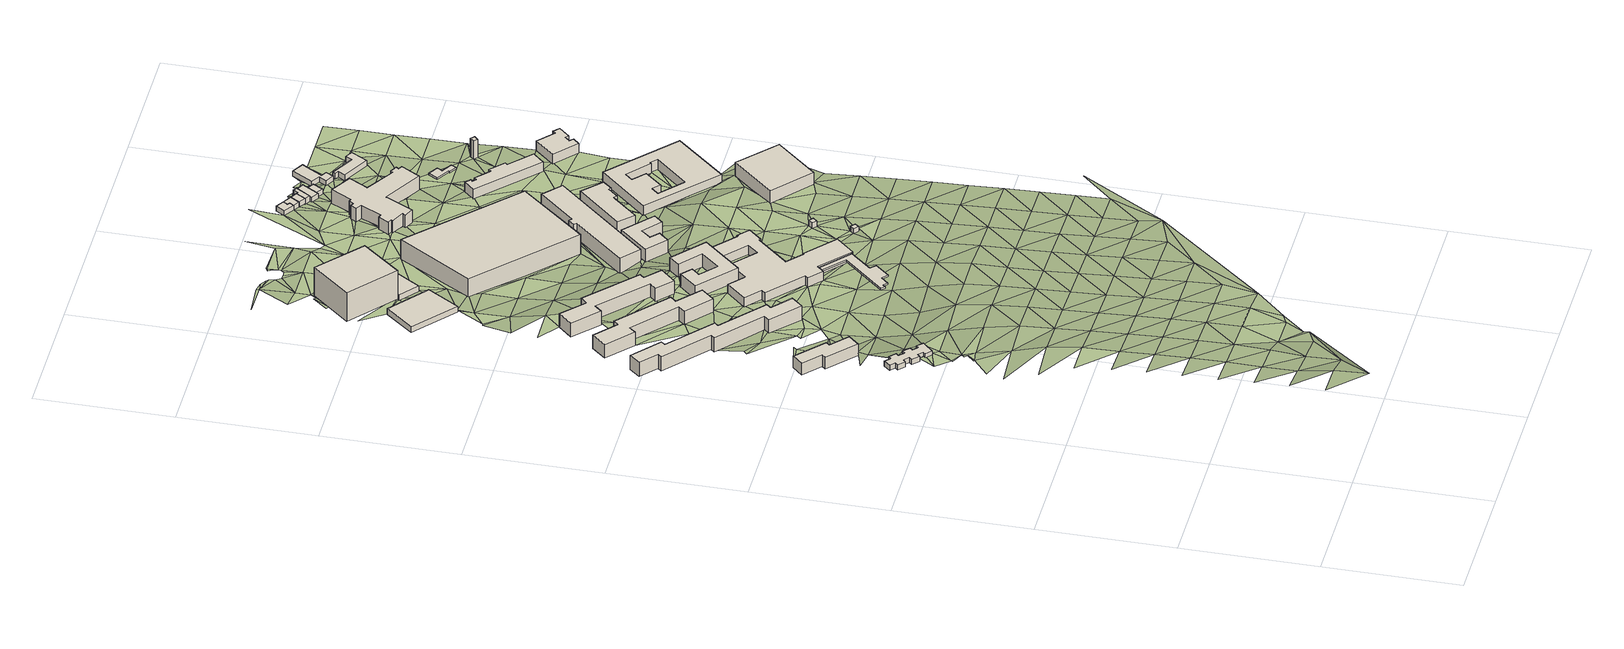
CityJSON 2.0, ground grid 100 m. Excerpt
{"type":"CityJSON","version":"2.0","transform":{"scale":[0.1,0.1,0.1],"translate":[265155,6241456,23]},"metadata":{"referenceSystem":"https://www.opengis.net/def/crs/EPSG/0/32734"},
"CityObjects":{
"building1":{"type":"Building","attributes":{"address":"Browning Road Salt River Cape Town","building":"university","building:levels":"1","footprint":{"type":"Polygon"},"plus_code":"C4XWX4X3+X5W","ground_height":47.73,"building_height":4.1,"roof_height":51.83},"geometry":[{"type":"Solid","lod":"1","boundaries":[[[[0,1,2,3]],[[1,4,5,2]],[[4,6,7,5]],[[6,8,9,7]],[[8,10,11,9]],[[10,12,13,11]],[[12,14,15,13]],[[14,16,17,15]],[[16,18,19,17]],[[18,20,21,19]],[[20,22,23,21]],[[22,24,25,23]],[[24,26,27,25]],[[26,28,29,27]],[[28,30,31,29]],[[30,32,33,31]],[[32,34,35,33]],[[34,36,37,35]],[[36,38,39,37]],[[38,40,41,39]],[[40,42,43,41]],[[42,44,45,43]],[[44,46,47,45]],[[46,0,3,47]],[[3,2,5,7,9,11,13,15,17,19,21,23,25,27,29,31,33,35,37,39,41,43,45,47]],[[46,44,42,40,38,36,34,32,30,28,26,24,22,20,18,16,14,12,10,8,6,4,1,0]]]]}]},
"building2":{"type":"Building","attributes":{"address":"Salt River Cape Town","building":"dormitory","building:levels":"3","beds":"32","residential":"university","footprint":{"type":"Polygon"},"plus_code":"C4XVXCXP+XXV","ground_height":36.5,"building_height":9.7,"roof_height":46.2},"geometry":[{"type":"Solid","lod":"1","boundaries":[[[[48,49,50,51]],[[49,52,53,50]],[[52,54,55,53]],[[54,56,57,55]],[[56,58,59,57]],[[58,60,61,59]],[[60,62,63,61]],[[62,48,51,63]],[[51,50,53,55,57,59,61,63]],[[62,60,58,56,54,52,49,48]]]]}]},
"building3":{"type":"Building","attributes":{"address":"Salt River Cape Town","building":"dormitory","building:levels":"3","beds":"74","residential":"university","footprint":{"type":"Polygon"},"plus_code":"C5X4XWXM+X3W","ground_height":36.61,"building_height":9.7,"roof_height":46.31},"geometry":[{"type":"Solid","lod":"1","boundaries":[[[[64,65,66,67]],[[65,68,69,66]],[[68,70,71,69]],[[70,72,73,71]],[[72,74,75,73]],[[74,76,77,75]],[[76,78,79,77]],[[78,80,81,79]],[[80,82,83,81]],[[82,84,85,83]],[[84,86,87,85]],[[86,88,89,87]],[[88,90,91,89]],[[90,92,93,91]],[[92,94,95,93]],[[94,64,67,95]],[[67,66,69,71,73,75,77,79,81,83,85,87,89,91,93,95]],[[94,92,90,88,86,84,82,80,78,76,74,72,70,68,65,64]]]]}]},
"building4":{"type":"Building","attributes":{"address":"Salt River Cape Town","building":"dormitory","building:levels":"3","beds":"45","residential":"university","footprint":{"type":"Polygon"},"plus_code":"C5XPX7XF+XFV","ground_height":38.17,"building_height":9.7,"roof_height":47.87},"geometry":[{"type":"Solid","lod":"1","boundaries":[[[[96,97,98,99]],[[97,100,101,98]],[[100,102,103,101]],[[102,104,105,103]],[[104,106,107,105]],[[106,108,109,107]],[[108,110,111,109]],[[110,112,113,111]],[[112,114,115,113]],[[114,116,117,115]],[[116,118,119,117]],[[118,96,99,119]],[[99,98,101,103,105,107,109,111,113,115,117,119]],[[118,116,114,112,110,108,106,104,102,100,97,96]]]]}]},
"building5":{"type":"Building","attributes":{"address":"Salt River Cape Town","building":"dormitory","building:levels":"3","beds":"45","residential":"university","footprint":{"type":"Polygon"},"plus_code":"C6XPX2X8+XFX","ground_height":38.8,"building_height":9.7,"roof_height":48.5},"geometry":[{"type":"Solid","lod":"1","boundaries":[[[[120,121,122,123]],[[121,124,125,122]],[[124,126,127,125]],[[126,128,129,127]],[[128,130,131,129]],[[130,132,133,131]],[[132,134,135,133]],[[134,136,137,135]],[[136,138,139,137]],[[138,140,141,139]],[[140,142,143,141]],[[142,120,123,143]],[[123,122,125,127,129,131,133,135,137,139,141,143]],[[142,140,138,136,134,132,130,128,126,124,121,120]]]]}]},
"building6":{"type":"Building","attributes":{"address":"Salt River Cape Town","building":"industrial","building:levels":"1","footprint":{"type":"Polygon"},"plus_code":"C5X6XVX3+X8W","ground_height":30.49,"building_height":4.1,"roof_height":34.59},"geometry":[{"type":"Solid","lod":"1","boundaries":[[[[144,145,146,147]],[[145,148,149,146]],[[148,150,151,149]],[[150,144,147,151]],[[147,146,149,151]],[[150,148,145,144]]]]}]},
"building7":{"type":"Building","attributes":{"building":"roof","building:levels":"1","footprint":{"type":"Polygon"},"plus_code":"CCX4X4XW+XFR","ground_height":39.75,"bottom_roof_height":42.55,"roof_height":43.85},"geometry":[{"type":"Solid","lod":"1","boundaries":[[[[152,153,154,155]],[[153,156,157,154]],[[156,158,159,157]],[[158,160,161,159]],[[160,162,163,161]],[[162,164,165,163]],[[164,166,167,165]],[[166,168,169,167]],[[168,170,171,169]],[[170,172,173,171]],[[172,174,175,173]],[[174,152,155,175]],[[155,154,157,159,161,163,165,167,169,171,173,175]],[[174,172,170,168,166,164,162,160,158,156,153,152]]]]}]},
"building8":{"type":"Building","attributes":{"address":"Salt River Cape Town","building":"university","building:levels":"2","footprint":{"type":"Polygon"},"plus_code":"C8XVX4X3+XHX","ground_height":38.1,"building_height":6.9,"roof_height":45},"geometry":[{"type":"Solid","lod":"1","boundaries":[[[[176,177,174,175,178,179,155,152]],[[177,180,172,173,181,178,175,174]],[[180,182,183,181,173,172]],[[182,184,185,183]],[[184,186,187,185]],[[186,188,189,187]],[[188,190,191,189]],[[190,192,193,191]],[[192,194,195,193]],[[194,196,197,195]],[[196,198,199,197]],[[198,200,201,199]],[[200,202,203,201]],[[202,204,205,203]],[[204,206,207,205]],[[206,208,209,207]],[[208,210,211,209]],[[210,212,213,211]],[[212,214,215,213]],[[214,216,217,215]],[[216,218,219,217]],[[218,220,221,219]],[[220,222,223,221]],[[222,224,225,223]],[[224,226,227,225]],[[226,176,152,155,179,227]],[[179,178,181,183,185,187,189,191,193,195,197,199,201,203,205,207,209,211,213,215,217,219,221,223,225,227]],[[226,224,222,220,218,216,214,212,210,208,206,204,202,200,198,196,194,192,190,188,186,184,182,180,177,176]]]]}]},
"building9":{"type":"Building","attributes":{"address":"Salt River Cape Town","building":"dormitory","building:levels":"3","beds":"45","residential":"university","footprint":{"type":"Polygon"},"plus_code":"C7XPXVX3+XFX","ground_height":38.77,"building_height":9.7,"roof_height":48.47},"geometry":[{"type":"Solid","lod":"1","boundaries":[[[[228,229,230,231]],[[229,232,233,230]],[[232,234,235,233]],[[234,236,237,235]],[[236,238,239,237]],[[238,240,241,239]],[[240,242,243,241]],[[242,244,245,243]],[[244,246,247,245]],[[246,228,231,247]],[[231,230,233,235,237,239,241,243,245,247]],[[246,244,242,240,238,236,234,232,229,228]]]]}]},
"building10":{"type":"Building","attributes":{"address":"Industria House 350 Victoria Road Salt River Cape Town","building":"commercial","building:levels":"8","footprint":{"type":"Polygon"},"plus_code":"C5XCXHX3+X9W","ground_height":29,"building_height":23.7,"roof_height":52.7},"geometry":[{"type":"Solid","lod":"1","boundaries":[[[[248,249,250,251,252]],[[249,253,254,250]],[[253,255,256,257,254]],[[255,248,252,251,257,256]],[[251,250,254,257]],[[255,253,249,248]]]]}]},
"building11":{"type":"Building","attributes":{"address":"352 Victoria Road Salt River Cape Town","building":"retail","building:levels":"1","footprint":{"type":"Polygon"},"plus_code":"C6XJX2XX+XHR","ground_height":29.06,"building_height":4.1,"roof_height":33.16},"geometry":[{"type":"Solid","lod":"1","boundaries":[[[[258,259,256,252]],[[259,260,261,256]],[[260,262,263,261]],[[262,264,265,263]],[[264,266,267,265]],[[266,258,252,267]],[[252,256,261,263,265,267]],[[266,264,262,260,259,258]]]]}]},
"building12":{"type":"Building","attributes":{"building":"guardhouse","building:levels":"1","footprint":{"type":"Polygon"},"plus_code":"CGX6XCXV+XPR","ground_height":40.4,"building_height":4.1,"roof_height":44.5},"geometry":[{"type":"Solid","lod":"1","boundaries":[[[[268,269,270,271]],[[269,272,273,270]],[[272,274,275,273]],[[274,268,271,275]],[[271,270,273,275]],[[274,272,269,268]]]]}]},
"building13":{"type":"Building","attributes":{"building":"guardhouse","building:levels":"1","footprint":{"type":"Polygon"},"plus_code":"CGX7XFXX+XFX","ground_height":39.88,"building_height":4.1,"roof_height":43.98},"geometry":[{"type":"Solid","lod":"1","boundaries":[[[[276,277,278,279]],[[277,280,281,278]],[[280,282,283,281]],[[282,276,279,283]],[[279,278,281,283]],[[282,280,277,276]]]]}]},
"building14":{"type":"Building","attributes":{"address":"358 on Victoria Victoria Road Cape Town","building":"commercial","building:levels":"5","footprint":{"type":"Polygon"},"plus_code":"C9X4XPXJ+X3R","ground_height":28.36,"building_height":15.3,"roof_height":43.66},"geometry":[{"type":"Solid","lod":"1","boundaries":[[[[284,285,286,287]],[[285,288,289,286]],[[288,290,291,289]],[[290,284,287,291]],[[287,286,289,291]],[[290,288,285,284]]]]}]},
"building15":{"type":"Building","attributes":{"address":"Victoria Road Salt River Cape Town","building":"residential","building:levels":"3","building:flats":"25","residential":"student","footprint":{"type":"Polygon"},"plus_code":"CCX8XPXF+X8W","ground_height":28.72,"building_height":9.7,"roof_height":38.42},"geometry":[{"type":"Solid","lod":"1","boundaries":[[[[292,293,294,295]],[[293,296,297,294]],[[296,298,299,297]],[[298,300,301,299]],[[300,302,303,301]],[[302,304,305,303]],[[304,306,307,305]],[[306,292,295,307]],[[295,294,297,299,301,303,305,307]],[[306,304,302,300,298,296,293,292]]]]}]},
"building16":{"type":"Building","attributes":{"address":"Victoria Road Salt River Cape Town","building":"residential","building:levels":"4","building:flats":"150","residential":"student","footprint":{"type":"Polygon"},"plus_code":"CCXCX2X6+XCX","ground_height":27.52,"building_height":12.5,"roof_height":40.02},"geometry":[{"type":"Solid","lod":"1","boundaries":[[[[308,309,310,311]],[[309,312,313,310]],[[312,314,315,313]],[[314,316,317,315]],[[316,318,319,317]],[[318,320,321,319]],[[320,322,323,321]],[[322,308,311,323]],[[311,310,313,315,317,319,321,323]],[[322,320,318,316,314,312,309,308]]]]}]},
"building17":{"type":"Building","attributes":{"address":"Victoria Road Salt River Cape Town","building":"residential","building:levels":"3","building:flats":"25","residential":"student","footprint":{"type":"Polygon"},"plus_code":"CGX6X8XC+XFW","ground_height":28.33,"building_height":9.7,"roof_height":38.03},"geometry":[{"type":"Solid","lod":"1","boundaries":[[[[324,325,326,327]],[[325,328,329,326]],[[328,330,331,329]],[[330,332,333,331]],[[332,334,335,333]],[[334,336,337,335]],[[336,338,339,337]],[[338,324,327,339]],[[327,326,329,331,333,335,337,339]],[[338,336,334,332,330,328,325,324]]]]}]},
"building18":{"type":"Building","attributes":{"address":"9 Browning Road Salt River 7925 Cape Town","building":"retail","building:levels":"3","footprint":{"type":"Polygon"},"plus_code":"CJXQX9XF+X7V","ground_height":37.78,"building_height":9.7,"roof_height":47.48},"geometry":[{"type":"Solid","lod":"1","boundaries":[[[[340,341,342,343]],[[341,344,345,342]],[[344,346,347,345]],[[346,340,343,347]],[[343,342,345,347]],[[346,344,341,340]]]]}]},
"building19":{"type":"Building","attributes":{"address":"1 Milne Street Salt River Cape Town","building":"house","building:levels":"1","footprint":{"type":"Polygon"},"plus_code":"CCX4XVXM+X4X","ground_height":25.35,"building_height":4.1,"roof_height":29.45},"geometry":[{"type":"Solid","lod":"1","boundaries":[[[[348,349,350,351]],[[349,352,353,350]],[[352,354,355,353]],[[354,356,357,355]],[[356,358,359,357]],[[358,348,351,359]],[[351,350,353,355,357,359]],[[358,356,354,352,349,348]]]]}]},
"building20":{"type":"Building","attributes":{"address":"271 Victoria Road Salt River Cape Town","building":"commercial","building:levels":"3","footprint":{"type":"Polygon"},"plus_code":"CCXXXVXR+XFW","ground_height":26.93,"building_height":9.7,"roof_height":36.63},"geometry":[{"type":"Solid","lod":"1","boundaries":[[[[360,361,362,363]],[[361,364,365,362]],[[364,366,367,365]],[[366,368,369,367]],[[368,370,371,369]],[[370,372,373,371]],[[372,374,375,373]],[[374,376,377,375]],[[376,378,379,377]],[[378,380,381,379]],[[380,382,383,381]],[[382,384,385,383]],[[384,386,387,385]],[[386,388,389,387]],[[388,390,391,389]],[[390,392,393,391]],[[392,394,395,393]],[[394,396,397,395]],[[396,398,399,397]],[[398,400,401,399]],[[400,402,403,401]],[[402,404,405,403]],[[404,406,407,405]],[[406,360,363,407]],[[363,362,365,367,369,371,373,375,377,379,381,383,385,387,389,391,393,395,397,399,401,403,405,407]],[[406,404,402,400,398,396,394,392,390,388,386,384,382,380,378,376,374,372,370,368,366,364,361,360]]]]}]},
"building21":{"type":"Building","attributes":{"address":"2 Milne Street Salt River Cape Town","building":"house","building:levels":"1","footprint":{"type":"Polygon"},"plus_code":"CCXFXJXW+XCX","ground_height":25.35,"building_height":4.1,"roof_height":29.45},"geometry":[{"type":"Solid","lod":"1","boundaries":[[[[408,409,410,411]],[[409,348,351,410]],[[348,358,359,351]],[[358,356,357,359]],[[356,354,355,357]],[[354,408,411,355]],[[411,410,351,359,357,355]],[[354,356,358,348,409,408]]]]}]},
"building22":{"type":"Building","attributes":{"address":"3 Milne Street Salt River Cape Town","building":"house","building:levels":"1","footprint":{"type":"Polygon"},"plus_code":"CCXPXPXJ+XGW","ground_height":25.35,"building_height":4.1,"roof_height":29.45},"geometry":[{"type":"Solid","lod":"1","boundaries":[[[[412,413,414,415]],[[413,409,410,414]],[[409,408,411,410]],[[408,412,415,411]],[[415,414,410,411]],[[408,409,413,412]]]]}]},
"building23":{"type":"Building","attributes":{"building":"commercial","building:levels":"2","footprint":{"type":"Polygon"},"plus_code":"CMXGXHX2+XPX","ground_height":28.77,"building_height":6.9,"roof_height":35.67},"geometry":[{"type":"Solid","lod":"1","boundaries":[[[[416,417,418,419]],[[417,420,421,418]],[[420,422,423,421]],[[422,416,419,423]],[[424,425,426,427]],[[425,428,429,426]],[[428,430,431,429]],[[430,432,433,431]],[[432,434,435,433]],[[434,436,437,435]],[[436,438,439,437]],[[438,440,441,439]],[[440,442,443,441]],[[442,444,445,443]],[[444,424,427,445]],[[419,418,421,423],[427,426,429,431,433,435,437,439,441,443,445]],[[422,420,417,416],[444,442,440,438,436,434,432,430,428,425,424]]]]}]},
"building24":{"type":"Building","attributes":{"address":"4 Milne Street Salt River Cape Town","building":"house","building:levels":"1","footprint":{"type":"Polygon"},"plus_code":"CCXXXJXM+XGX","ground_height":25.35,"building_height":4.1,"roof_height":29.45},"geometry":[{"type":"Solid","lod":"1","boundaries":[[[[446,447,448,449,450,451]],[[447,452,453,449,448]],[[452,454,455,453]],[[454,456,414,455]],[[456,457,415,414]],[[457,446,451,450,415]],[[450,449,453,455,414,415]],[[457,456,454,452,447,446]]]]}]},
"building25":{"type":"Building","attributes":{"address":"5 Milne Street Salt River Cape Town","building":"house","building:levels":"1","footprint":{"type":"Polygon"},"plus_code":"CFX5XRX8+XVX","ground_height":24.61,"building_height":4.1,"roof_height":28.71},"geometry":[{"type":"Solid","lod":"1","boundaries":[[[[458,459,460,461]],[[459,462,463,460]],[[462,447,448,463]],[[447,446,451,448]],[[446,464,465,451]],[[464,466,467,465]],[[466,458,461,467]],[[461,460,463,448,451,465,467]],[[466,464,446,447,462,459,458]]]]}]},
"building26":{"type":"Building","attributes":{"address":"6 Milne Street Salt River Cape Town","building":"house","building:levels":"1","footprint":{"type":"Polygon"},"plus_code":"CFXCXXXM+XWW","ground_height":24.61,"building_height":4.1,"roof_height":28.71},"geometry":[{"type":"Solid","lod":"1","boundaries":[[[[459,458,461,460]],[[458,468,469,461]],[[468,470,471,469]],[[470,459,460,471]],[[460,461,469,471]],[[470,468,458,459]]]]}]},
"building27":{"type":"Building","attributes":{"address":"346A Victoria Road Salt River 7925 Cape Town","building":"fire_station","building:levels":"2","amenity":"fire_station","footprint":{"type":"Polygon"},"plus_code":"CHXCXPXF+X3V","ground_height":27.37,"building_height":6.9,"roof_height":34.27},"geometry":[{"type":"Solid","lod":"1","boundaries":[[[[472,473,474,475]],[[473,476,477,474]],[[476,478,479,477]],[[478,480,481,479]],[[480,482,483,481]],[[482,484,485,483]],[[484,486,487,485]],[[486,488,489,487]],[[488,490,491,489]],[[490,492,493,491]],[[492,494,495,493]],[[494,472,475,495]],[[475,474,477,479,481,483,485,487,489,491,493,495]],[[494,492,490,488,486,484,482,480,478,476,473,472]]]]}]},
"building28":{"type":"Building","attributes":{"building":"roof","building:levels":"1","footprint":{"type":"Polygon"},"plus_code":"CHX7XVXF+X4X","ground_height":26.44,"bottom_roof_height":29.24,"roof_height":30.54},"geometry":[{"type":"Solid","lod":"1","boundaries":[[[[496,497,498,499]],[[497,500,501,498]],[[500,502,503,501]],[[502,504,505,503]],[[504,506,507,505]],[[506,508,509,507]],[[508,510,511,509]],[[510,496,499,511]],[[499,498,501,503,505,507,509,511]],[[510,508,506,504,502,500,497,496]]]]}]},
"building29":{"type":"Building","attributes":{"address":"7 Ford Street Salt River Cape Town","building":"house","building:levels":"1","footprint":{"type":"Polygon"},"plus_code":"CGX7XVXM+XMX","ground_height":24.03,"building_height":4.1,"roof_height":28.13},"geometry":[{"type":"Solid","lod":"1","boundaries":[[[[512,513,514,515]],[[513,516,517,514]],[[516,518,519,517]],[[518,520,521,519]],[[520,522,523,521]],[[522,524,525,523]],[[524,526,527,525]],[[526,512,515,527]],[[515,514,517,519,521,523,525,527]],[[526,524,522,520,518,516,513,512]]]]}]},
"building30":{"type":"Building","attributes":{"address":"7 Shelley Road Salt River Cape Town","building":"kindergarten","building:levels":"1","footprint":{"type":"Polygon"},"plus_code":"CHX7XMX5+X2W","ground_height":24.43,"building_height":4.1,"roof_height":28.53},"geometry":[{"type":"Solid","lod":"1","boundaries":[[[[528,529,530,531]],[[529,532,533,530]],[[532,534,535,533]],[[534,536,537,535]],[[536,538,539,537]],[[538,540,541,539]],[[540,542,543,541]],[[542,528,531,543]],[[531,530,533,535,537,539,541,543]],[[542,540,538,536,534,532,529,528]]]]}]},
"building31":{"type":"Building","attributes":{"building":"yes","building:levels":"5","footprint":{"type":"Polygon"},"plus_code":"CJXJX5XC+X2R","ground_height":25.84,"building_height":15.3,"roof_height":41.14},"geometry":[{"type":"Solid","lod":"1","boundaries":[[[[544,545,546,547]],[[545,548,549,546]],[[548,550,551,549]],[[550,544,547,551]],[[547,546,549,551]],[[550,548,545,544]]]]}]},
"building32":{"type":"Building","attributes":{"address":"289 Victoria Road Salt River 7925 Cape Town","building":"residential","building:levels":"2","beds":"30","amenity":"social_facility","social_facility":"shelter","footprint":{"type":"Polygon"},"plus_code":"CMXFX2X7+X6W","ground_height":27.99,"building_height":6.9,"roof_height":34.89},"geometry":[{"type":"Solid","lod":"1","boundaries":[[[[552,553,554,555]],[[553,556,557,554]],[[556,558,559,557]],[[558,560,561,559]],[[560,562,563,561]],[[562,564,565,563]],[[564,566,567,565]],[[566,568,569,567]],[[568,570,571,569]],[[570,552,555,571]],[[555,554,557,559,561,563,565,567,569,571]],[[570,568,566,564,562,560,558,556,553,552]]]]}]},
"terrain1":{"type":"TINRelief","geometry":[{"type":"CompositeSurface","lod":"1","boundaries":[[[572,573,574]],[[575,576,574]],[[577,578,575]],[[574,573,579]],[[575,574,579]],[[580,581,577]],[[575,582,577]],[[583,584,580]],[[579,582,575]],[[580,577,585]],[[586,587,583]],[[573,588,579]],[[582,585,577]],[[583,580,589]],[[590,591,586]],[[585,589,580]],[[579,592,582]],[[593,586,583]],[[594,595,590]],[[583,589,593]],[[585,582,596]],[[586,597,590]],[[598,599,594]],[[592,579,588]],[[589,585,596]],[[586,593,597]],[[582,592,596]],[[600,594,590]],[[601,598,602]],[[597,600,590]],[[593,589,603]],[[596,604,589]],[[602,605,606]],[[598,594,607]],[[592,588,596]],[[597,593,603]],[[600,607,594]],[[603,589,604]],[[608,605,609]],[[610,605,602]],[[611,596,588]],[[612,602,598]],[[609,605,610]],[[613,614,615]],[[616,617,613]],[[615,618,609]],[[619,617,620]],[[597,621,600]],[[609,610,615]],[[617,616,620]],[[607,612,598]],[[613,615,622]],[[604,596,623]],[[621,597,603]],[[619,624,18]],[[619,620,624]],[[611,623,596]],[[616,613,622]],[[602,625,610]],[[626,38,42]],[[38,36,42]],[[607,600,627]],[[625,602,612]],[[628,615,610]],[[604,629,603]],[[42,36,630]],[[600,621,627]],[[42,631,632]],[[616,622,633]],[[32,28,34]],[[28,32,30]],[[34,630,36]],[[623,629,604]],[[615,634,622]],[[630,34,28]],[[612,607,635]],[[623,611,636]],[[42,630,631]],[[628,610,625]],[[633,630,28]],[[637,638,631]],[[621,603,639]],[[627,635,607]],[[622,634,633]],[[615,628,634]],[[639,603,629]],[[623,636,629]],[[621,640,627]],[[641,625,612]],[[630,633,642]],[[612,635,643]],[[640,621,639]],[[644,645,62]],[[631,630,646]],[[62,60,647]],[[641,612,643]],[[634,642,633]],[[645,644,648]],[[60,58,647]],[[628,625,649]],[[635,627,650]],[[636,651,629]],[[631,646,637]],[[639,629,651]],[[630,642,646]],[[640,650,627]],[[649,634,628]],[[646,58,637]],[[62,647,652]],[[649,625,641]],[[653,654,655]],[[643,635,656]],[[58,652,647]],[[62,652,644]],[[654,653,657]],[[639,658,640]],[[650,656,635]],[[659,653,655]],[[642,634,660]],[[651,658,639]],[[661,58,646]],[[634,649,660]],[[661,652,58]],[[650,640,662]],[[641,643,663]],[[664,643,656]],[[665,657,653]],[[666,92,667]],[[658,662,640]],[[668,653,659]],[[646,642,669]],[[641,663,649]],[[660,670,642]],[[663,643,664]],[[652,661,671]],[[672,673,659]],[[653,668,665]],[[672,671,673]],[[656,650,674]],[[673,668,659]],[[675,100,676]],[[642,670,669]],[[677,650,662]],[[676,100,666]],[[661,646,678]],[[679,660,649]],[[658,651,680]],[[666,667,676]],[[667,681,682]],[[679,649,663]],[[650,677,674]],[[678,671,661]],[[683,668,673]],[[671,683,673]],[[664,656,684]],[[678,646,669]],[[685,675,676]],[[662,658,680]],[[682,681,686]],[[670,660,687]],[[688,689,690]],[[691,660,679]],[[656,674,684]],[[676,667,692]],[[677,662,680]],[[693,663,664]],[[651,636,694]],[[682,692,667]],[[695,683,671]],[[671,678,695]],[[689,696,690]],[[142,697,698]],[[660,691,687]],[[124,688,690]],[[670,699,669]],[[686,700,701]],[[693,664,684]],[[679,663,702]],[[703,682,686]],[[683,695,701]],[[678,669,699]],[[674,677,704]],[[682,703,692]],[[670,687,699]],[[680,705,677]],[[140,138,142]],[[697,142,138]],[[706,690,696]],[[701,707,686]],[[708,709,710]],[[663,693,702]],[[711,703,686]],[[710,697,708]],[[690,712,124]],[[713,691,679]],[[677,705,704]],[[686,707,711]],[[706,714,690]],[[695,678,715]],[[716,684,674]],[[709,708,717]],[[718,719,696]],[[703,711,720]],[[721,692,703]],[[712,690,714]],[[678,699,715]],[[224,701,695]],[[679,702,713]],[[718,722,719]],[[651,694,680]],[[723,687,691]],[[692,721,722]],[[224,707,701]],[[674,704,716]],[[706,696,724]],[[717,708,725]],[[726,693,684]],[[727,697,138]],[[696,719,724]],[[714,706,724]],[[707,222,711]],[[697,727,708]],[[705,680,728]],[[729,717,725]],[[730,729,731]],[[719,722,721]],[[691,713,723]],[[732,695,715]],[[733,699,687]],[[732,224,695]],[[726,684,716]],[[727,138,734]],[[735,702,693]],[[728,704,705]],[[707,224,222]],[[138,736,734]],[[725,731,729]],[[708,737,725]],[[699,733,715]],[[719,738,724]],[[687,723,733]],[[739,719,721]],[[715,226,732]],[[737,708,727]],[[693,726,735]],[[226,224,732]],[[713,702,740]],[[704,741,716]],[[742,743,744]],[[725,745,731]],[[739,721,746]],[[724,738,747]],[[747,748,724]],[[728,741,704]],[[749,734,736]],[[226,715,750]],[[736,751,748]],[[727,734,752]],[[740,723,713]],[[743,753,754]],[[755,725,737]],[[715,733,750]],[[702,735,740]],[[694,728,680]],[[753,743,144]],[[756,757,758]],[[747,738,759]],[[745,725,755]],[[749,752,734]],[[748,749,736]],[[746,760,739]],[[754,744,743]],[[738,756,759]],[[759,748,747]],[[726,716,761]],[[741,762,716]],[[763,731,745]],[[764,765,766]],[[226,767,176]],[[731,763,144]],[[737,727,768]],[[753,144,754]],[[176,767,177]],[[749,748,228]],[[723,769,733]],[[761,735,726]],[[756,758,770]],[[226,750,767]],[[768,727,752]],[[723,740,771]],[[228,748,759]],[[761,716,762]],[[766,765,772]],[[770,759,756]],[[765,249,772]],[[144,773,754]],[[728,694,741]],[[737,774,755]],[[733,769,750]],[[723,771,769]],[[773,144,763]],[[755,774,745]],[[246,739,760]],[[752,749,775]],[[776,767,750]],[[777,778,779]],[[774,737,768]],[[779,772,249]],[[780,781,782]],[[228,783,749]],[[760,784,785]],[[740,735,786]],[[787,762,741]],[[782,788,780]],[[735,761,789]],[[763,790,773]],[[791,778,777]],[[792,793,791]],[[750,794,776]],[[785,246,760]],[[775,749,783]],[[228,795,783]],[[752,796,768]],[[786,771,740]],[[741,694,787]],[[750,769,794]],[[735,789,786]],[[246,795,228]],[[788,797,780]],[[779,249,798]],[[785,784,799]],[[752,775,796]],[[745,800,763]],[[761,762,801]],[[785,802,246]],[[762,787,803]],[[773,790,264]],[[777,779,804]],[[776,794,805]],[[745,774,284]],[[806,774,768]],[[807,791,777]],[[792,791,808]],[[795,809,783]],[[788,782,810]],[[798,249,811]],[[769,771,812]],[[801,789,761]],[[775,783,813]],[[800,790,763]],[[768,796,806]],[[771,786,814]],[[801,762,803]],[[797,788,815]],[[246,816,795]],[[808,791,817]],[[818,807,777]],[[246,802,819]],[[782,805,810]],[[804,779,798]],[[820,817,791]],[[820,791,807]],[[818,777,804]],[[813,783,809]],[[788,810,815]],[[794,769,812]],[[821,819,802]],[[771,814,812]],[[822,809,795]],[[794,268,805]],[[246,819,816]],[[795,816,822]],[[268,823,805]],[[787,694,824]],[[806,284,774]],[[823,810,805]],[[821,825,819]],[[826,786,789]],[[264,790,800]],[[827,789,801]],[[268,794,828]],[[829,818,804]],[[824,803,787]],[[284,806,796]],[[829,804,830]],[[274,823,268]],[[775,316,796]],[[831,828,794]],[[830,804,832]],[[798,811,833]],[[810,834,815]],[[831,794,812]],[[789,827,826]],[[834,835,815]],[[836,832,804]],[[292,813,809]],[[837,819,825]],[[810,823,276]],[[264,838,266]],[[839,814,786]],[[837,816,819]],[[266,833,811]],[[840,823,274]],[[841,804,798]],[[842,843,844]],[[845,801,803]],[[843,846,844]],[[276,823,840]],[[842,844,847]],[[835,837,825]],[[264,800,838]],[[848,284,796]],[[849,828,831]],[[282,834,810]],[[833,266,838]],[[282,810,276]],[[786,826,839]],[[836,804,841]],[[816,850,822]],[[849,851,274]],[[834,837,835]],[[812,814,852]],[[841,798,833]],[[845,803,824]],[[274,851,840]],[[831,851,849]],[[827,801,853]],[[796,316,848]],[[854,855,856]],[[857,846,836]],[[850,816,837]],[[822,850,856]],[[858,844,846]],[[858,847,844]],[[812,852,831]],[[840,851,859]],[[814,839,852]],[[694,860,824]],[[838,800,861]],[[801,845,853]],[[848,314,284]],[[282,859,862]],[[854,856,863]],[[864,834,282]],[[841,857,836]],[[833,838,861]],[[865,826,827]],[[851,862,859]],[[850,863,856]],[[314,312,284]],[[846,857,858]],[[851,831,866]],[[834,867,837]],[[841,833,868]],[[869,861,800]],[[862,864,282]],[[316,314,848]],[[826,865,839]],[[833,870,868]],[[831,852,866]],[[827,853,865]],[[800,871,869]],[[857,841,868]],[[292,872,813]],[[850,873,863]],[[292,874,875]],[[834,864,867]],[[870,833,876]],[[850,837,877]],[[873,874,292]],[[851,878,862]],[[861,876,833]],[[852,839,879]],[[851,866,878]],[[284,312,880]],[[857,881,858]],[[869,882,861]],[[862,883,864]],[[865,879,839]],[[837,867,877]],[[850,884,873]],[[312,309,885]],[[886,876,861]],[[880,871,800]],[[887,866,852]],[[861,882,886]],[[888,882,869]],[[867,864,883]],[[889,869,871]],[[870,876,890]],[[891,874,873]],[[875,872,292]],[[862,878,892]],[[862,892,883]],[[869,889,888]],[[887,852,879]],[[850,877,884]],[[886,882,893]],[[876,886,894]],[[873,884,891]],[[891,895,874]],[[882,888,896]],[[880,312,885]],[[878,866,897]],[[898,885,309]],[[876,894,899]],[[866,887,900]],[[870,890,352]],[[867,883,901]],[[890,876,902]],[[867,901,877]],[[888,889,903]],[[892,878,904]],[[892,904,883]],[[905,889,871]],[[906,894,907]],[[897,866,900]],[[899,902,876]],[[880,908,871]],[[909,895,891]],[[872,875,324]],[[905,871,908]],[[894,906,899]],[[891,910,909]],[[904,878,897]],[[877,911,884]],[[880,885,898]],[[889,912,903]],[[870,352,913]],[[914,890,902]],[[877,901,911]],[[915,891,884]],[[916,901,883]],[[909,910,336]],[[912,889,905]],[[354,352,890]],[[334,909,336]],[[890,914,354]],[[902,917,918]],[[910,891,417]],[[918,914,902]],[[919,904,897]],[[920,921,922]],[[908,880,923]],[[903,924,925]],[[880,898,923]],[[915,884,911]],[[872,926,898]],[[908,923,905]],[[924,903,912]],[[920,922,927]],[[324,926,872]],[[916,911,901]],[[324,338,926]],[[912,905,928]],[[929,918,930]],[[417,336,910]],[[918,929,914]],[[898,926,923]],[[914,408,354]],[[927,931,920]],[[923,928,905]],[[916,915,911]],[[408,914,412]],[[336,417,338]],[[340,904,919]],[[920,931,932]],[[933,914,929]],[[933,412,914]],[[928,494,912]],[[338,417,926]],[[934,925,924]],[[916,935,915]],[[912,934,924]],[[936,937,938]],[[936,932,937]],[[935,916,939]],[[940,412,933]],[[938,937,941]],[[927,942,931]],[[916,943,939]],[[933,929,944]],[[945,912,494]],[[931,946,932]],[[945,934,912]],[[340,943,916]],[[947,948,949]],[[944,929,950]],[[923,926,951]],[[926,417,952]],[[413,953,409]],[[939,954,935]],[[955,956,957]],[[928,923,951]],[[948,947,402]],[[937,946,941]],[[932,946,937]],[[950,929,958]],[[929,949,958]],[[957,956,959]],[[452,413,454]],[[944,950,960]],[[957,945,494]],[[413,452,953]],[[942,946,931]],[[959,945,957]],[[953,452,961]],[[926,952,951]],[[962,952,417]],[[961,452,447]],[[948,402,400]],[[963,915,935]],[[959,964,945]],[[965,961,447]],[[959,966,964]],[[967,962,417]],[[968,950,958]],[[948,969,949]],[[447,462,965]],[[945,970,934]],[[462,459,470]],[[470,950,968]],[[942,971,946]],[[972,958,949]],[[400,969,948]],[[965,462,973]],[[970,974,934]],[[462,470,975]],[[976,965,973]],[[975,973,462]],[[975,470,968]],[[958,977,968]],[[962,978,952]],[[974,979,980]],[[958,972,977]],[[976,973,981]],[[973,975,981]],[[949,969,972]],[[975,968,982]],[[979,969,400]],[[962,967,978]],[[964,983,945]],[[952,984,951]],[[969,979,974]],[[963,967,417]],[[985,986,964]],[[970,945,983]],[[975,512,981]],[[985,987,988]],[[989,977,972]],[[977,989,990]],[[989,972,991]],[[977,990,992]],[[984,988,951]],[[988,986,985]],[[974,970,993]],[[952,994,984]],[[544,964,986]],[[952,978,994]],[[972,969,995]],[[964,544,983]],[[996,992,997]],[[969,974,998]],[[983,993,970]],[[999,992,990]],[[996,997,526]],[[988,984,1000]],[[545,544,986]],[[988,1001,986]],[[993,998,974]],[[1002,999,990]],[[997,992,999]],[[998,995,969]],[[983,544,550]],[[545,986,1001]],[[1000,1001,988]],[[1003,983,550]],[[545,1001,548]],[[1003,993,983]],[[528,995,998]],[[550,548,1003]],[[1004,997,999]],[[528,1005,999]],[[1001,1003,548]],[[1005,528,998]],[[1004,999,1005]],[[998,993,1006]],[[1007,993,1003]],[[998,1006,1005]],[[1006,993,1007]],[[1008,1004,1005]],[[1008,1005,1006]],[[1004,1008,1009]]]}]}
},
"vertices":[
[308,3341,247],[267,3295,247],[267,3295,288],[308,3341,288],[302,3261,247],[302,3261,288],[285,3242,247],[285,3242,288],[331,3198,247],[331,3198,288],[349,3214,247],[349,3214,288],[385,3182,247],[385,3182,288],[368,3162,247],[368,3162,288],[415,3118,247],[415,3118,288],[431,3135,247],[431,3135,288],[465,3102,247],[465,3102,288],[451,3085,247],[451,3085,288],[495,3046,247],[495,3046,288],[572,3126,247],[572,3126,288],[530,3168,247],[530,3168,288],[512,3150,247],[512,3150,288],[480,3183,247],[480,3183,288],[496,3202,247],[496,3202,288],[450,3247,247],[450,3247,288],[431,3226,247],[431,3226,288],[394,3263,247],[394,3263,288],[413,3281,247],[413,3281,288],[366,3324,247],[366,3324,288],[346,3305,247],[346,3305,288],
[305,3977,135],[235,3901,135],[235,3901,232],[305,3977,232],[362,3785,135],[362,3785,232],[337,3759,135],[337,3759,232],[539,3575,135],[539,3575,232],[611,3653,135],[611,3653,232],[487,3766,135],[487,3766,232],[509,3790,135],[509,3790,232],
[71,5064,115],[3,4986,115],[3,4986,233],[71,5064,233],[124,4880,115],[124,4880,233],[99,4852,115],[99,4852,233],[417,4574,115],[417,4574,233],[392,4546,115],[392,4546,233],[711,4268,115],[711,4268,233],[679,4231,115],[679,4231,233],[890,4046,115],[890,4046,233],[962,4128,115],[962,4128,233],[823,4250,115],[823,4250,233],[852,4283,115],[852,4283,233],[541,4555,115],[541,4555,233],[566,4582,115],[566,4582,233],[247,4861,115],[247,4861,233],[271,4889,115],[271,4889,233],
[225,5358,138],[131,5253,138],[131,5253,249],[225,5358,249],[321,5085,138],[321,5085,249],[362,5130,138],[362,5130,249],[670,4857,138],[670,4857,249],[629,4811,138],[629,4811,249],[814,4647,138],[814,4647,249],[900,4744,138],[900,4744,249],[733,4893,138],[733,4893,249],[772,4936,138],[772,4936,249],[414,5254,138],[414,5254,249],[382,5219,138],[382,5219,249],
[317,5532,141],[500,5362,141],[500,5362,255],[317,5532,255],[549,5414,141],[549,5414,255],[883,5104,141],[883,5104,255],[840,5058,141],[840,5058,255],[955,4952,141],[955,4952,255],[1058,5062,141],[1058,5062,255],[947,5165,141],[947,5165,255],[975,5196,141],[975,5196,255],[618,5528,141],[618,5528,255],[574,5482,141],[574,5482,255],[412,5633,141],[412,5633,255],
[678,6604,68],[401,6833,68],[401,6833,116],[678,6604,116],[227,6627,68],[227,6627,116],[531,6370,68],[531,6370,116],
[1351,4017,195],[1509,3874,195],[1509,3874,208],[1351,4017,208],[1236,3571,195],[1236,3571,208],[1264,3546,195],[1264,3546,208],[1280,3565,195],[1280,3565,208],[1308,3539,195],[1308,3539,208],[1358,3593,195],[1358,3593,208],[1400,3555,195],[1400,3555,208],[1492,3661,195],[1492,3661,208],[1453,3699,195],[1453,3699,208],[1590,3853,195],[1590,3853,208],[1375,4043,195],[1375,4043,208],
[1351,4017,146],[1375,4043,146],[1375,4043,220],[1351,4017,220],[1590,3853,146],[1590,3853,220],[1597,3847,146],[1597,3847,220],[1720,3983,146],[1720,3983,220],[1505,4175,146],[1505,4175,220],[1498,4168,146],[1498,4168,220],[1384,4270,146],[1384,4270,220],[1592,4502,146],[1592,4502,220],[1603,4492,146],[1603,4492,220],[1692,4590,146],[1692,4590,220],[1612,4661,146],[1612,4661,220],[1604,4651,146],[1604,4651,220],[1432,4805,146],[1432,4805,220],[1345,4710,146],[1345,4710,220],[1513,4559,146],[1513,4559,220],[1444,4483,146],[1444,4483,220],[1272,4637,146],[1272,4637,220],[1149,4501,146],[1149,4501,220],[1040,4598,146],[1040,4598,220],[909,4453,146],[909,4453,220],[1019,4354,146],[1019,4354,220],[997,4331,146],[997,4331,220],[1249,4104,146],[1249,4104,220],[1229,4081,146],[1229,4081,220],[1327,3993,146],[1327,3993,220],
[1212,5040,147],[1148,4969,147],[1148,4969,255],[1212,5040,255],[1301,4834,147],[1301,4834,255],[1183,4701,147],[1183,4701,255],[1065,4805,147],[1065,4805,255],[1115,4862,147],[1115,4862,255],[1040,4928,147],[1040,4928,255],[925,4798,147],[925,4798,255],[1195,4560,147],[1195,4560,255],[1442,4837,147],[1442,4837,255],
[838,7088,60],[517,7370,60],[517,7370,297],[838,7088,297],[838,7088,102],[271,7089,60],[271,7089,297],[603,6807,60],[603,6807,102],[603,6807,297],
[838,7088,56],[603,6807,56],[592,6792,56],[592,6792,102],[724,6686,56],[724,6686,102],[920,6989,56],[920,6989,102],[917,7025,56],[917,7025,102],
[1866,3900,174],[1897,3873,174],[1897,3873,215],[1866,3900,215],[1923,3903,174],[1923,3903,215],[1892,3930,174],[1892,3930,215],
[1876,4195,165],[1907,4168,165],[1907,4168,210],[1876,4195,210],[1934,4199,165],[1934,4199,210],[1903,4225,165],[1903,4225,210],
[1404,5707,43],[1819,6189,43],[1819,6189,207],[1404,5707,207],[1082,6892,43],[1082,6892,207],[735,6343,43],[735,6343,207],
[1590,5464,45],[1404,5256,45],[1404,5256,154],[1590,5464,154],[1547,5130,45],[1547,5130,154],[1610,5201,45],[1610,5201,154],[1550,5255,45],[1550,5255,154],[1611,5324,45],[1611,5324,154],[1739,5210,45],[1739,5210,154],[1800,5278,45],[1800,5278,154],
[1857,6081,43],[1619,5817,43],[1619,5817,170],[1857,6081,170],[1601,5833,43],[1601,5833,170],[1560,5788,43],[1560,5788,170],[1578,5772,43],[1578,5772,170],[1241,5398,43],[1241,5398,170],[1375,5279,43],[1375,5279,170],[1990,5962,43],[1990,5962,170],
[1976,5836,48],[1679,5512,48],[1679,5512,150],[1976,5836,150],[1783,5409,48],[1783,5409,150],[1952,5599,48],[1952,5599,150],[1975,5579,48],[1975,5579,150],[2040,5651,48],[2040,5651,150],[2056,5638,48],[2056,5638,150],[2114,5705,48],[2114,5705,150],
[2675,4602,132],[2405,4850,132],[2405,4850,245],[2675,4602,245],[2132,4544,132],[2132,4544,245],[2405,4300,132],[2405,4300,245],
[1530,7812,24],[1471,7849,24],[1471,7849,64],[1530,7812,64],[1428,7781,24],[1428,7781,64],[1505,7733,24],[1505,7733,64],[1526,7767,24],[1526,7767,64],[1509,7778,24],[1509,7778,64],
[1643,7500,20],[1559,7346,20],[1559,7346,136],[1643,7500,136],[1539,7354,20],[1539,7354,136],[1517,7319,20],[1517,7319,136],[1490,7333,20],[1490,7333,136],[1464,7288,20],[1464,7288,136],[1508,7261,20],[1508,7261,136],[1428,7107,20],[1428,7107,136],[1399,7117,20],[1399,7117,136],[1352,7040,20],[1352,7040,136],[1385,7026,20],[1385,7026,136],[1380,7013,20],[1380,7013,136],[1475,6966,20],[1475,6966,136],[1460,6945,20],[1460,6945,136],[1532,6911,20],[1532,6911,136],[1640,7116,20],[1640,7116,136],[1927,6950,20],[1927,6950,136],[2012,7091,20],[2012,7091,136],[1981,7106,20],[1981,7106,136],[1995,7127,20],[1995,7127,136],[1944,7153,20],[1944,7153,136],[1931,7138,20],[1931,7138,136],[1719,7267,20],[1719,7267,136],[1799,7408,20],[1799,7408,136],
[1549,7706,24],[1594,7775,24],[1594,7775,64],[1549,7706,64],
[1600,7673,24],[1645,7746,24],[1645,7746,64],[1600,7673,64],
[2728,5309,46],[2256,5743,46],[2256,5743,127],[2728,5309,127],[1933,5388,46],[1933,5388,127],[2405,4945,46],[2405,4945,127],[2236,5552,46],[2266,5585,46],[2266,5585,127],[2236,5552,127],[2427,5441,46],[2427,5441,127],[2435,5450,46],[2435,5450,127],[2480,5409,46],[2480,5409,127],[2265,5170,46],[2265,5170,127],[2096,5322,46],[2096,5322,127],[2141,5372,46],[2141,5372,127],[2195,5323,46],[2195,5323,127],[2308,5448,46],[2308,5448,127],[2216,5530,46],[2216,5530,127],
[1638,7650,16],[1705,7758,16],[1705,7758,57],[1705,7758,64],[1638,7650,64],[1638,7650,57],[1679,7774,16],[1679,7774,64],[1657,7739,16],[1657,7739,64],[1645,7746,16],[1600,7673,16],
[1693,7613,16],[1738,7687,16],[1738,7687,57],[1693,7613,57],[1763,7727,16],[1763,7727,57],[1633,7636,16],[1633,7636,57],[1687,7603,16],[1687,7603,57],
[1742,7585,16],[1742,7585,57],[1786,7659,16],[1786,7659,57],
[1884,6563,34],[2302,6168,34],[2302,6168,113],[1884,6563,113],[2382,6252,34],[2382,6252,113],[2222,6403,34],[2222,6403,113],[2237,6419,34],[2237,6419,113],[2139,6512,34],[2139,6512,113],[2120,6493,34],[2120,6493,113],[2020,6588,34],[2020,6588,113],[2003,6570,34],[2003,6570,113],[1981,6591,34],[1981,6591,113],[1994,6605,34],[1994,6605,113],[1957,6640,34],[1957,6640,113],
[2130,6869,62],[2056,6913,62],[2056,6913,75],[2130,6869,75],[2013,6844,62],[2013,6844,75],[2111,6785,62],[2111,6785,75],[2107,6776,62],[2107,6776,75],[2161,6743,62],[2161,6743,75],[2185,6783,62],[2185,6783,75],[2106,6830,62],[2106,6830,75],
[1912,7832,10],[1820,7678,10],[1820,7678,51],[1912,7832,51],[1884,7640,10],[1884,7640,51],[1850,7584,10],[1850,7584,51],[1913,7547,10],[1913,7547,51],[1947,7605,10],[1947,7605,51],[1906,7629,10],[1906,7629,51],[1998,7782,10],[1998,7782,51],
[2207,7484,9],[2152,7516,9],[2152,7516,55],[2207,7484,55],[2123,7465,9],[2123,7465,55],[1953,7561,9],[1953,7561,55],[1942,7541,9],[1942,7541,55],[1969,7526,9],[1969,7526,55],[1939,7475,9],[1939,7475,55],[2137,7363,9],[2137,7363,55],
[2346,6665,28],[2371,6642,28],[2371,6642,181],[2346,6665,181],[2397,6669,28],[2397,6669,181],[2372,6692,28],[2372,6692,181],
[2525,6265,38],[2393,6121,38],[2393,6121,119],[2525,6265,119],[2556,5976,38],[2556,5976,119],[2601,6023,38],[2601,6023,119],[2576,6047,38],[2576,6047,119],[2607,6082,38],[2607,6082,119],[2629,6062,38],[2629,6062,119],[2702,6141,38],[2702,6141,119],[2659,6180,38],[2659,6180,119],[2641,6160,38],[2641,6160,119],
[275,250,556],[525,0,555],[525,250,542],[525,500,498],[275,500,554],[525,750,493],[275,750,540],[776,250,452],[525,1000,495],[275,1000,527],[776,500,445],[525,1250,489],[275,1250,518],[776,750,460],[525,1500,480],[275,1500,508],[1130,553,392],[776,1000,468],[525,1745,469],[275,1745,492],[1027,500,392],[776,1250,459],[525,2005,459],[275,2005,462],[1027,750,350],[776,1500,451],[525,2255,426],[275,2255,372],[776,1745,438],[275,2500,295],[525,2500,353],[1027,1250,434],[1027,1000,440],[437,2739,296],[342,2633,268],[776,2005,420],[434,2745,296],[484,2797,296],[525,2750,296],[1197,608,336],[776,2255,402],[435,2896,272],[430,2891,272],[484,2839,296],[495,3046,272],[341,3000,272],[463,2817,296],[415,3118,272],[451,3085,272],[1027,1500,425],[525,3000,272],[1278,750,338],[465,3102,272],[776,2500,386],[394,3263,277],[1027,1745,412],[776,2750,334],[1278,1000,419],[525,3250,247],[525,3500,164],[366,3324,277],[572,3126,272],[776,3000,268],[1027,2005,395],[1349,782,338],[539,3575,164],[275,3500,248],[1278,1250,420],[1278,1500,405],[1027,2500,367],[776,3250,192],[1027,2255,382],[515,3998,138],[305,3977,143],[776,3500,132],[525,3750,135],[530,4022,138],[1027,2750,346],[1278,1745,390],[1528,1000,367],[712,3819,113],[525,4255,145],[393,4339,154],[366,4314,154],[1278,2005,373],[392,4546,130],[1528,1250,402],[682,4033,129],[1027,3000,308],[776,3750,113],[1528,1500,387],[1278,2500,343],[1278,2255,357],[711,4268,137],[525,4755,142],[566,4582,136],[679,4231,137],[1027,3500,142],[1027,3250,206],[788,3887,129],[658,4004,129],[776,4005,129],[1528,2005,354],[362,5130,151],[629,4811,142],[1528,1745,371],[1027,3750,127],[1278,2750,328],[1779,1500,365],[541,4555,136],[776,4505,148],[890,4046,129],[1528,2255,336],[670,4857,155],[852,4283,137],[1278,3250,245],[500,5362,154],[414,5254,154],[525,5255,154],[1278,3000,307],[814,4647,155],[1528,2500,320],[2303,1840,303],[1027,4005,137],[772,4936,161],[525,5755,141],[275,5755,133],[1278,3500,174],[823,4250,137],[962,4128,149],[1528,2750,308],[909,4453,152],[1779,2005,332],[1779,1745,350],[776,5005,161],[1027,4255,149],[525,6005,89],[378,6162,95],[313,5953,109],[997,4331,149],[883,5104,161],[1528,3000,302],[840,5058,161],[1278,3750,143],[1779,2255,315],[410,6170,84],[733,4893,161],[925,4798,158],[1019,4354,149],[1040,4598,152],[900,4744,155],[1528,3250,274],[955,4952,162],[525,6255,84],[1779,2500,300],[776,5755,88],[2030,1745,326],[522,6357,84],[253,6591,83],[531,6370,84],[1278,4005,146],[1528,3500,223],[776,5505,146],[1779,2750,288],[975,5196,151],[776,6005,66],[1040,4928,162],[1195,4560,153],[1779,3000,276],[2030,2005,310],[275,7010,71],[401,6833,70],[603,6807,70],[735,6343,70],[1149,4501,152],[1027,5005,162],[1058,5062,162],[1027,5255,151],[1528,3750,168],[947,5165,151],[1027,5505,94],[525,6750,70],[592,6792,70],[776,6255,70],[1115,4862,158],[1065,4805,158],[1183,4701,153],[1148,4969,162],[1272,4637,153],[2030,2500,277],[2030,2255,292],[776,6500,68],[382,7256,65],[399,7242,65],[474,7365,60],[1590,3853,168],[1027,5755,59],[1779,3500,240],[1301,4834,153],[1779,3250,260],[491,7350,60],[724,6686,64],[1027,6005,63],[1241,5398,55],[1597,3847,168],[525,7505,53],[376,7524,59],[527,7395,53],[1384,4270,151],[1498,4168,163],[1505,4175,163],[1278,5255,90],[1444,4483,152],[1345,4710,153],[2030,3000,256],[2280,2005,286],[1528,4255,163],[2030,2750,267],[776,6750,64],[525,7755,46],[511,7775,46],[275,7755,53],[1779,3750,202],[1278,5005,147],[1278,5505,55],[1592,4502,152],[776,7260,56],[1513,4559,152],[1082,6892,56],[2280,2500,259],[1432,4805,147],[2280,2255,271],[776,7505,49],[1720,3983,174],[1278,5755,38],[661,7674,41],[579,7761,46],[1404,5256,57],[1779,4255,165],[838,7088,61],[2030,3500,230],[1375,5279,90],[2030,3250,244],[1603,4492,152],[1528,5005,117],[628,7731,46],[687,7635,41],[1528,4755,147],[642,7714,46],[1604,4651,147],[1547,5130,57],[1779,4005,174],[2531,2255,255],[1612,4661,147],[2280,3000,239],[2280,2750,251],[1897,3873,201],[708,7629,49],[746,7631,49],[2030,3750,207],[764,7643,41],[1027,7260,52],[1779,4505,158],[1692,4590,158],[776,7659,41],[1779,4755,151],[1027,7010,56],[2280,3250,227],[1907,4168,169],[1027,7505,44],[751,7747,41],[772,7717,41],[776,7755,41],[2531,2500,245],[778,7681,41],[776,7762,41],[1528,5755,43],[1923,3903,183],[1779,5005,139],[2030,4005,183],[2280,3500,213],[2531,2750,235],[1611,5324,57],[1550,5255,57],[1610,5201,57],[1060,7633,36],[1027,7755,36],[1934,4199,169],[2782,2500,234],[1278,7010,51],[2030,4255,169],[1739,5210,66],[2030,4505,156],[2531,3000,225],[2280,3750,196],[2030,4755,145],[1081,7453,44],[1278,6750,56],[1124,7430,44],[1528,6500,57],[1990,5962,56],[1800,5278,66],[1783,5409,53],[1679,5512,53],[1278,7260,46],[2030,5005,137],[2280,4005,178],[2531,3250,211],[1819,6189,57],[1071,7975,28],[1380,7013,51],[2132,4544,156],[2030,5255,72],[1779,6005,60],[1352,7040,51],[2531,3500,201],[1460,6945,45],[1528,6750,52],[1278,7505,40],[1933,5388,57],[2280,4255,163],[1385,7026,51],[1399,7117,51],[1952,5599,57],[1475,6966,45],[2531,4005,173],[1857,6081,60],[1464,7288,39],[2531,3750,189],[2280,4755,139],[1490,7333,39],[1532,6911,45],[2405,4300,163],[1779,6500,51],[1508,7261,39],[1428,7107,45],[1779,6255,57],[1975,5579,57],[2030,5505,57],[2280,5005,74],[1779,6750,44],[1454,8038,16],[1528,7505,34],[2405,4945,74],[2405,4850,139],[1517,7319,39],[1539,7354,39],[2531,4255,156],[2195,5323,51],[2141,5372,72],[2096,5322,72],[2030,6255,51],[1779,7010,37],[1640,7116,45],[2030,6005,56],[2265,5170,51],[1884,6563,51],[1643,7500,34],[1559,7346,39],[2280,5255,51],[2308,5448,50],[1633,7636,24],[1927,6950,27],[2442,4969,85],[2216,5530,50],[2280,5505,50],[2236,5552,50],[2514,4831,139],[1638,7650,24],[2266,5585,50],[2480,5409,53],[2531,4755,139],[1687,7603,23],[2030,6750,34],[2427,5441,53],[1719,7267,30],[1779,7260,30],[1799,7408,23],[1742,7585,23],[2302,6168,46],[2280,6005,51],[1664,7811,16],[2550,4870,139],[1981,6591,44],[2003,6570,44],[1994,6605,44],[1779,7505,23],[2020,6588,44],[1693,7613,23],[1698,7791,16],[2280,5755,46],[2728,5309,65],[2139,6512,44],[1751,7759,16],[2120,6493,44],[2531,5505,53],[1850,7584,23],[2030,7260,20],[2030,7010,27],[2435,5450,53],[1939,7475,14],[1779,7755,16],[2012,7091,27],[1820,7678,16],[1772,7797,16],[1913,7547,14],[2531,5755,50],[1995,7127,27],[1981,7106,27],[1845,7756,16],[1884,7640,16],[2280,6750,28],[2393,6121,51],[2237,6419,36],[2280,6500,36],[2222,6403,36],[2382,6252,46],[1942,7541,14],[1953,7561,14],[1969,7526,14],[1947,7605,14],[2280,7010,17],[2556,5976,50],[2137,7363,20],[1906,7629,14],[2030,7755,10],[2280,7260,12],[2152,7516,14],[2525,6265,41],[2531,6500,28],[2123,7465,14],[2531,6750,18],[2280,7755,7],[2280,7505,9],[2531,7260,9],[2531,7010,11],[2531,7505,7],[2531,7755,3]
]}
